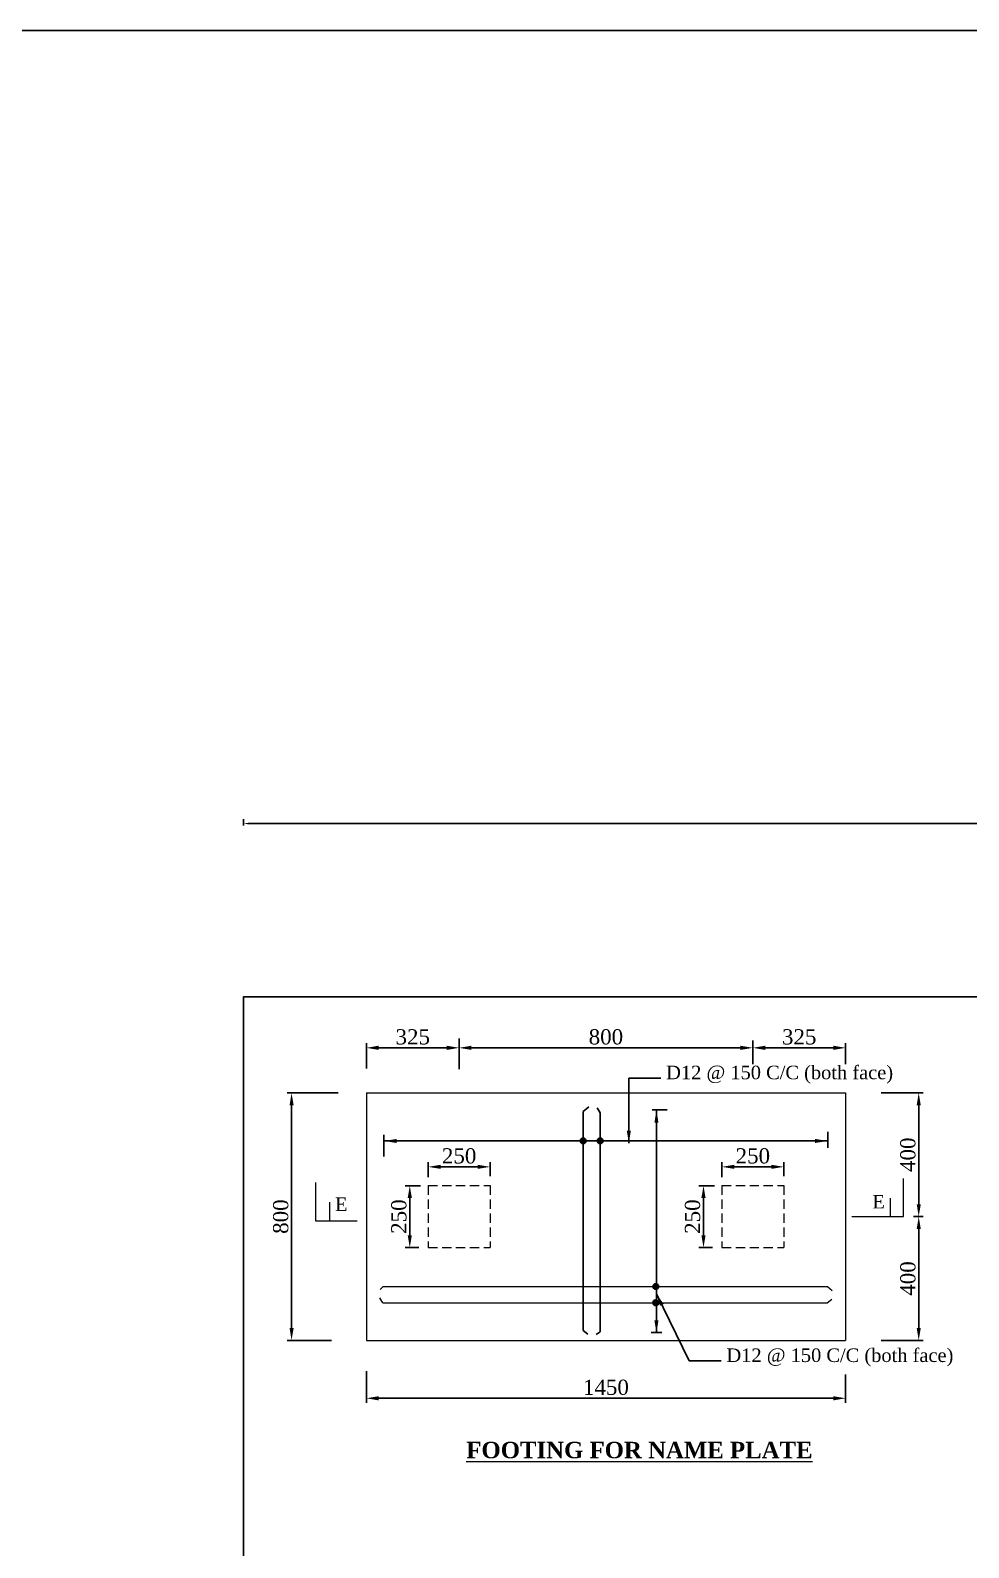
# Model space of a CAD drawing. Header units: metres. Extents: x -2434 to 11656, y -15288 to 8109.
# Drawn here: x 3395.4 to 3471.2, y -14021.2 to -13898.6 of the extents above; entities that cross this region are included whole.
import ezdxf

# ---------------------------------------------------------------- set-up
doc = ezdxf.new("R2010")
doc.units = ezdxf.units.M
doc.linetypes.add('DASHED', pattern=[0.75, 0.5, -0.25])
doc.layers.add('Blocks', color=11, linetype='Continuous', lineweight=9)
doc.layers.add('LINE', color=7, linetype='Continuous')
doc.styles.get("Standard").update_dxf_attribs({"font": 'times.ttf'})
doc.styles.add('TIMES', font='ARIALN.TTF')
doc.dimstyles.get("Standard").update_dxf_attribs({"dimtxt": 0.5, "dimasz": 0.4075, "dimexe": 0.364, "dimexo": 0.219, "dimgap": 0.09, "dimtad": 0, "dimdec": 0, "dimlfac": 1000, "dimzin": 0, "dimdsep": 46, "dimtxsty": 'Standard', "dimcen": 0.09, "dimadec": 0, "dimazin": 0, "dimtfac": 1, "dimtdec": 0, "dimtofl": 0, "dimtmove": 0, "dimatfit": 3, "dimfxl": 1, "dimtolj": 1, "dimtzin": 0, "dimarcsym": 0})

# ---------------------------------------------------------------- blocks, each defined once
blk = doc.blocks.new('*D1476')
at = {"color": 0, "lineweight": -2, "ltscale": 0.5}
for p, q in [((3412.6, -13962.84), (3412.6, -13962.32)), ((3413, -13962.69), (3494.83, -13962.69)), ((3578.94, -13962.69), (3497.11, -13962.69)), ((3579.34, -13962.84), (3579.34, -13962.32))]:
    blk.add_line(p, q, dxfattribs=at)
at = {"color": 0, "linetype": 'Continuous', "lineweight": -3, "ltscale": 0.5}
for points in [[(3413, -13962.62), (3413, -13962.75), (3412.6, -13962.69)], [(3578.94, -13962.62), (3578.94, -13962.75), (3579.34, -13962.69)]]:
    blk.add_solid(points, dxfattribs=at)
at = {"layer": 'Defpoints', "color": 0, "linetype": 'Continuous', "lineweight": -3, "ltscale": 0.5}
for p in [(3579.34, -13962.69), (3412.6, -13976.69), (3579.34, -13976.69)]:
    blk.add_point(p, dxfattribs=at)
at = {"color": 0, "linetype": 'Continuous', "lineweight": -3, "ltscale": 0.5, "insert": (3495.97, -13962.69), "char_height": 0.5, "attachment_point": 5}
blk.add_mtext('\\A1;166746', dxfattribs=at)
blk = doc.blocks.new('*D1477')
at = {"layer": 'Blocks', "color": 0, "linetype": 'ByBlock', "lineweight": -2, "ltscale": 0.5}
for p, q in [((3422.53, -14006.95), (3422.53, -14009.49)), ((3461.28, -14007.21), (3461.28, -14009.49)), ((3460.28, -14009.13), (3423.53, -14009.13))]:
    blk.add_line(p, q, dxfattribs=at)
at = {"layer": 'Blocks', "color": 0, "linetype": 'ByBlock', "lineweight": -3, "ltscale": 0.5}
for points in [[(3423.53, -14008.96), (3423.53, -14009.3), (3422.53, -14009.13)], [(3460.28, -14008.96), (3460.28, -14009.3), (3461.28, -14009.13)]]:
    blk.add_solid(points, dxfattribs=at)
at = {"layer": 'Defpoints', "color": 0, "linetype": 'ByBlock', "lineweight": -3, "ltscale": 0.5}
for p in [(3422.53, -14006.73), (3461.28, -14006.99), (3422.53, -14009.13)]:
    blk.add_point(p, dxfattribs=at)
at = {"layer": 'Blocks', "color": 0, "linetype": 'ByBlock', "lineweight": 13, "ltscale": 0.5, "insert": (3441.9, -14008.25), "char_height": 1.23, "attachment_point": 5}
blk.add_mtext('\\A1;1450', dxfattribs=at)
blk = doc.blocks.new('*D1478')
at = {"layer": 'Blocks', "color": 0, "linetype": 'ByBlock', "lineweight": -2, "ltscale": 0.5}
for p, q in [((3420.25, -13984.45), (3416.12, -13984.45)), ((3416.48, -13985.45), (3416.48, -14003.45)), ((3419.72, -14004.45), (3416.12, -14004.45))]:
    blk.add_line(p, q, dxfattribs=at)
at = {"layer": 'Blocks', "color": 0, "linetype": 'ByBlock', "lineweight": -3, "ltscale": 0.5}
for points in [[(3416.32, -13985.45), (3416.65, -13985.45), (3416.48, -13984.45)], [(3416.32, -14003.45), (3416.65, -14003.45), (3416.48, -14004.45)]]:
    blk.add_solid(points, dxfattribs=at)
at = {"layer": 'Defpoints', "color": 0, "linetype": 'ByBlock', "lineweight": -3, "ltscale": 0.5}
for p in [(3420.47, -13984.45), (3416.48, -14004.45), (3419.94, -14004.45)]:
    blk.add_point(p, dxfattribs=at)
at = {"layer": 'Blocks', "color": 0, "linetype": 'ByBlock', "lineweight": 13, "ltscale": 0.5, "insert": (3415.61, -13994.45), "char_height": 1.23, "attachment_point": 5, "rotation": 90}
blk.add_mtext('\\A1;{\\fTimes New Roman|b0|i0|c0|p18;800}', dxfattribs=at)
blk = doc.blocks.new('*D1479')
at = {"layer": 'Blocks', "color": 0, "linetype": 'ByBlock', "lineweight": -2, "ltscale": 0.5}
for p, q in [((3422.53, -13982.49), (3422.53, -13980.44)), ((3429.03, -13980.81), (3423.53, -13980.81)), ((3430.03, -13982.54), (3430.03, -13980.44))]:
    blk.add_line(p, q, dxfattribs=at)
at = {"layer": 'Blocks', "color": 0, "linetype": 'ByBlock', "lineweight": -3, "ltscale": 0.5}
for points in [[(3423.53, -13980.64), (3423.53, -13980.98), (3422.53, -13980.81)], [(3429.03, -13980.64), (3429.03, -13980.98), (3430.03, -13980.81)]]:
    blk.add_solid(points, dxfattribs=at)
at = {"layer": 'Defpoints', "color": 0, "linetype": 'ByBlock', "lineweight": -3, "ltscale": 0.5}
for p in [(3422.53, -13980.81), (3422.53, -13982.71), (3430.03, -13982.76)]:
    blk.add_point(p, dxfattribs=at)
at = {"layer": 'Blocks', "color": 0, "linetype": 'ByBlock', "lineweight": 13, "ltscale": 0.5, "insert": (3426.28, -13979.93), "char_height": 1.23, "attachment_point": 5}
blk.add_mtext('\\A1;{\\fTimes New Roman|b0|i0|c0|p18;325}', dxfattribs=at)
blk = doc.blocks.new('*D1480')
at = {"layer": 'Blocks', "color": 0, "linetype": 'ByBlock', "lineweight": -2, "ltscale": 0.5}
for p, q in [((3453.78, -13980.23), (3453.78, -13981.17)), ((3460.28, -13980.81), (3454.78, -13980.81)), ((3461.28, -13982.12), (3461.28, -13980.44))]:
    blk.add_line(p, q, dxfattribs=at)
at = {"layer": 'Blocks', "color": 0, "linetype": 'ByBlock', "lineweight": -3, "ltscale": 0.5}
for points in [[(3454.78, -13980.64), (3454.78, -13980.98), (3453.78, -13980.81)], [(3460.28, -13980.64), (3460.28, -13980.98), (3461.28, -13980.81)]]:
    blk.add_solid(points, dxfattribs=at)
at = {"layer": 'Defpoints', "color": 0, "linetype": 'ByBlock', "lineweight": -3, "ltscale": 0.5}
for p in [(3453.78, -13980.01), (3453.78, -13980.81), (3461.28, -13982.34)]:
    blk.add_point(p, dxfattribs=at)
at = {"layer": 'Blocks', "color": 0, "linetype": 'ByBlock', "lineweight": 13, "ltscale": 0.5, "insert": (3457.53, -13979.93), "char_height": 1.23, "attachment_point": 5}
blk.add_mtext('\\A1;{\\fTimes New Roman|b0|i0|c0|p18;325}', dxfattribs=at)
blk = doc.blocks.new('*D1481')
at = {"layer": 'Blocks', "color": 0, "linetype": 'ByBlock', "lineweight": -2, "ltscale": 0.5}
for p, q in [((3430.03, -13980.07), (3430.03, -13981.17)), ((3452.78, -13980.81), (3431.03, -13980.81)), ((3453.78, -13982.12), (3453.78, -13980.44))]:
    blk.add_line(p, q, dxfattribs=at)
at = {"layer": 'Blocks', "color": 0, "linetype": 'ByBlock', "lineweight": -3, "ltscale": 0.5}
for points in [[(3431.03, -13980.64), (3431.03, -13980.98), (3430.03, -13980.81)], [(3452.78, -13980.64), (3452.78, -13980.98), (3453.78, -13980.81)]]:
    blk.add_solid(points, dxfattribs=at)
at = {"layer": 'Defpoints', "color": 0, "linetype": 'ByBlock', "lineweight": -3, "ltscale": 0.5}
for p in [(3430.03, -13979.85), (3430.03, -13980.81), (3453.78, -13982.34)]:
    blk.add_point(p, dxfattribs=at)
at = {"layer": 'Blocks', "color": 0, "linetype": 'ByBlock', "lineweight": 13, "ltscale": 0.5, "insert": (3441.9, -13979.93), "char_height": 1.23, "attachment_point": 5}
blk.add_mtext('\\A1;800', dxfattribs=at)
blk = doc.blocks.new('*D1482')
at = {"layer": 'Blocks', "color": 0, "linetype": 'ByBlock', "lineweight": -2, "ltscale": 0.5}
for p, q in [((3427.53, -13991.25), (3427.53, -13990.06)), ((3431.53, -13990.43), (3428.53, -13990.43)), ((3432.53, -13991.17), (3432.53, -13990.06))]:
    blk.add_line(p, q, dxfattribs=at)
at = {"layer": 'Blocks', "color": 0, "linetype": 'ByBlock', "lineweight": -3, "ltscale": 0.5}
for points in [[(3428.53, -13990.26), (3428.53, -13990.59), (3427.53, -13990.43)], [(3431.53, -13990.26), (3431.53, -13990.59), (3432.53, -13990.43)]]:
    blk.add_solid(points, dxfattribs=at)
at = {"layer": 'Defpoints', "color": 0, "linetype": 'ByBlock', "lineweight": -3, "ltscale": 0.5}
for p in [(3427.53, -13990.43), (3427.53, -13991.47), (3432.53, -13991.39)]:
    blk.add_point(p, dxfattribs=at)
at = {"layer": 'Blocks', "color": 0, "linetype": 'ByBlock', "lineweight": 13, "ltscale": 0.5, "insert": (3430.03, -13989.55), "char_height": 1.23, "attachment_point": 5}
blk.add_mtext('\\A1;{\\fTimes New Roman|b0|i0|c0|p18;250}', dxfattribs=at)
blk = doc.blocks.new('*D1483')
at = {"layer": 'Blocks', "color": 0, "linetype": 'ByBlock', "lineweight": -2, "ltscale": 0.5}
for p, q in [((3426.92, -13991.95), (3425.67, -13991.95)), ((3426.04, -13992.95), (3426.04, -13995.95)), ((3426.78, -13996.95), (3425.67, -13996.95))]:
    blk.add_line(p, q, dxfattribs=at)
at = {"layer": 'Blocks', "color": 0, "linetype": 'ByBlock', "lineweight": -3, "ltscale": 0.5}
for points in [[(3425.87, -13992.95), (3426.21, -13992.95), (3426.04, -13991.95)], [(3425.87, -13995.95), (3426.21, -13995.95), (3426.04, -13996.95)]]:
    blk.add_solid(points, dxfattribs=at)
at = {"layer": 'Defpoints', "color": 0, "linetype": 'ByBlock', "lineweight": -3, "ltscale": 0.5}
for p in [(3427.14, -13991.95), (3426.04, -13996.95), (3427, -13996.95)]:
    blk.add_point(p, dxfattribs=at)
at = {"layer": 'Blocks', "color": 0, "linetype": 'ByBlock', "lineweight": 13, "ltscale": 0.5, "insert": (3425.16, -13994.45), "char_height": 1.23, "attachment_point": 5, "rotation": 90}
blk.add_mtext('\\A1;{\\fTimes New Roman|b0|i0|c0|p18;250}', dxfattribs=at)
blk = doc.blocks.new('*D1484')
at = {"layer": 'Blocks', "color": 0, "linetype": 'ByBlock', "lineweight": -2, "ltscale": 0.5}
for p, q in [((3464.15, -13984.45), (3467.56, -13984.45)), ((3467.19, -13985.45), (3467.19, -13993.45)), ((3466.78, -13994.45), (3467.56, -13994.45))]:
    blk.add_line(p, q, dxfattribs=at)
at = {"layer": 'Blocks', "color": 0, "linetype": 'ByBlock', "lineweight": -3, "ltscale": 0.5}
for points in [[(3467.03, -13985.45), (3467.36, -13985.45), (3467.19, -13984.45)], [(3467.03, -13993.45), (3467.36, -13993.45), (3467.19, -13994.45)]]:
    blk.add_solid(points, dxfattribs=at)
at = {"layer": 'Defpoints', "color": 0, "linetype": 'ByBlock', "lineweight": -3, "ltscale": 0.5}
for p in [(3463.93, -13984.45), (3466.56, -13994.45), (3467.19, -13994.45)]:
    blk.add_point(p, dxfattribs=at)
at = {"layer": 'Blocks', "color": 0, "linetype": 'ByBlock', "lineweight": 13, "ltscale": 0.5, "insert": (3466.32, -13989.45), "char_height": 1.23, "attachment_point": 5, "rotation": 90}
blk.add_mtext('\\A1;{\\fTimes New Roman|b0|i0|c0|p18;400}', dxfattribs=at)
blk = doc.blocks.new('*D1485')
at = {"layer": 'Blocks', "color": 0, "linetype": 'ByBlock', "lineweight": -2, "ltscale": 0.5}
for p, q in [((3466.78, -13994.45), (3467.56, -13994.45)), ((3467.19, -13995.45), (3467.19, -14003.45)), ((3464.15, -14004.45), (3467.56, -14004.45))]:
    blk.add_line(p, q, dxfattribs=at)
at = {"layer": 'Blocks', "color": 0, "linetype": 'ByBlock', "lineweight": -3, "ltscale": 0.5}
for points in [[(3467.03, -13995.45), (3467.36, -13995.45), (3467.19, -13994.45)], [(3467.03, -14003.45), (3467.36, -14003.45), (3467.19, -14004.45)]]:
    blk.add_solid(points, dxfattribs=at)
at = {"layer": 'Defpoints', "color": 0, "linetype": 'ByBlock', "lineweight": -3, "ltscale": 0.5}
for p in [(3466.56, -13994.45), (3463.93, -14004.45), (3467.19, -14004.45)]:
    blk.add_point(p, dxfattribs=at)
at = {"layer": 'Blocks', "color": 0, "linetype": 'ByBlock', "lineweight": 13, "ltscale": 0.5, "insert": (3466.32, -13999.45), "char_height": 1.23, "attachment_point": 5, "rotation": 90}
blk.add_mtext('\\A1;{\\fTimes New Roman|b0|i0|c0|p18;400}', dxfattribs=at)
blk = doc.blocks.new('*D1486')
at = {"layer": 'Blocks', "color": 0, "linetype": 'ByBlock', "lineweight": -2, "ltscale": 0.5}
for p, q in [((3451.28, -13991.25), (3451.28, -13990.06)), ((3455.28, -13990.43), (3452.28, -13990.43)), ((3456.28, -13991.17), (3456.28, -13990.06))]:
    blk.add_line(p, q, dxfattribs=at)
at = {"layer": 'Blocks', "color": 0, "linetype": 'ByBlock', "lineweight": -3, "ltscale": 0.5}
for points in [[(3452.28, -13990.26), (3452.28, -13990.59), (3451.28, -13990.43)], [(3455.28, -13990.26), (3455.28, -13990.59), (3456.28, -13990.43)]]:
    blk.add_solid(points, dxfattribs=at)
at = {"layer": 'Defpoints', "color": 0, "linetype": 'ByBlock', "lineweight": -3, "ltscale": 0.5}
for p in [(3451.28, -13990.43), (3451.28, -13991.47), (3456.28, -13991.39)]:
    blk.add_point(p, dxfattribs=at)
at = {"layer": 'Blocks', "color": 0, "linetype": 'ByBlock', "lineweight": 13, "ltscale": 0.5, "insert": (3453.78, -13989.55), "char_height": 1.23, "attachment_point": 5}
blk.add_mtext('\\A1;{\\fTimes New Roman|b0|i0|c0|p18;250}', dxfattribs=at)
blk = doc.blocks.new('*D1487')
at = {"layer": 'Blocks', "color": 0, "linetype": 'ByBlock', "lineweight": -2, "ltscale": 0.5}
for p, q in [((3450.67, -13991.95), (3449.42, -13991.95)), ((3449.79, -13992.95), (3449.79, -13995.95)), ((3450.53, -13996.95), (3449.42, -13996.95))]:
    blk.add_line(p, q, dxfattribs=at)
at = {"layer": 'Blocks', "color": 0, "linetype": 'ByBlock', "lineweight": -3, "ltscale": 0.5}
for points in [[(3449.62, -13992.95), (3449.96, -13992.95), (3449.79, -13991.95)], [(3449.62, -13995.95), (3449.96, -13995.95), (3449.79, -13996.95)]]:
    blk.add_solid(points, dxfattribs=at)
at = {"layer": 'Defpoints', "color": 0, "linetype": 'ByBlock', "lineweight": -3, "ltscale": 0.5}
for p in [(3450.89, -13991.95), (3449.79, -13996.95), (3450.75, -13996.95)]:
    blk.add_point(p, dxfattribs=at)
at = {"layer": 'Blocks', "color": 0, "linetype": 'ByBlock', "lineweight": 13, "ltscale": 0.5, "insert": (3448.91, -13994.45), "char_height": 1.23, "attachment_point": 5, "rotation": 90}
blk.add_mtext('\\A1;{\\fTimes New Roman|b0|i0|c0|p18;250}', dxfattribs=at)
blk = doc.blocks.new('*D1515')
at = {"color": 0, "lineweight": -2, "ltscale": 0.5}
for p, q in [((3412.6, -13962.84), (3412.6, -13962.32)), ((3413, -13962.69), (3494.83, -13962.69)), ((3578.94, -13962.69), (3497.11, -13962.69)), ((3579.34, -13962.84), (3579.34, -13962.32))]:
    blk.add_line(p, q, dxfattribs=at)
at = {"color": 0, "linetype": 'Continuous', "lineweight": -3, "ltscale": 0.5}
for points in [[(3413, -13962.62), (3413, -13962.75), (3412.6, -13962.69)], [(3578.94, -13962.62), (3578.94, -13962.75), (3579.34, -13962.69)]]:
    blk.add_solid(points, dxfattribs=at)
at = {"layer": 'Defpoints', "color": 0, "linetype": 'Continuous', "lineweight": -3, "ltscale": 0.5}
for p in [(3579.34, -13962.69), (3412.6, -13976.69), (3579.34, -13976.69)]:
    blk.add_point(p, dxfattribs=at)
at = {"color": 0, "linetype": 'Continuous', "lineweight": -3, "ltscale": 0.5, "insert": (3495.97, -13962.69), "char_height": 0.5, "attachment_point": 5}
blk.add_mtext('\\A1;166746', dxfattribs=at)
blk = doc.blocks.new('*D1516')
at = {"layer": 'Blocks', "color": 0, "linetype": 'ByBlock', "lineweight": -2, "ltscale": 0.5}
for p, q in [((3422.53, -14006.95), (3422.53, -14009.49)), ((3461.28, -14007.21), (3461.28, -14009.49)), ((3460.28, -14009.13), (3423.53, -14009.13))]:
    blk.add_line(p, q, dxfattribs=at)
at = {"layer": 'Blocks', "color": 0, "linetype": 'ByBlock', "lineweight": -3, "ltscale": 0.5}
for points in [[(3423.53, -14008.96), (3423.53, -14009.3), (3422.53, -14009.13)], [(3460.28, -14008.96), (3460.28, -14009.3), (3461.28, -14009.13)]]:
    blk.add_solid(points, dxfattribs=at)
at = {"layer": 'Defpoints', "color": 0, "linetype": 'ByBlock', "lineweight": -3, "ltscale": 0.5}
for p in [(3422.53, -14006.73), (3461.28, -14006.99), (3422.53, -14009.13)]:
    blk.add_point(p, dxfattribs=at)
at = {"layer": 'Blocks', "color": 0, "linetype": 'ByBlock', "lineweight": 13, "ltscale": 0.5, "insert": (3441.9, -14008.25), "char_height": 1.23, "attachment_point": 5}
blk.add_mtext('\\A1;1450', dxfattribs=at)
blk = doc.blocks.new('*D1517')
at = {"layer": 'Blocks', "color": 0, "linetype": 'ByBlock', "lineweight": -2, "ltscale": 0.5}
for p, q in [((3420.25, -13984.45), (3416.12, -13984.45)), ((3416.48, -13985.45), (3416.48, -14003.45)), ((3419.72, -14004.45), (3416.12, -14004.45))]:
    blk.add_line(p, q, dxfattribs=at)
at = {"layer": 'Blocks', "color": 0, "linetype": 'ByBlock', "lineweight": -3, "ltscale": 0.5}
for points in [[(3416.32, -13985.45), (3416.65, -13985.45), (3416.48, -13984.45)], [(3416.32, -14003.45), (3416.65, -14003.45), (3416.48, -14004.45)]]:
    blk.add_solid(points, dxfattribs=at)
at = {"layer": 'Defpoints', "color": 0, "linetype": 'ByBlock', "lineweight": -3, "ltscale": 0.5}
for p in [(3420.47, -13984.45), (3416.48, -14004.45), (3419.94, -14004.45)]:
    blk.add_point(p, dxfattribs=at)
at = {"layer": 'Blocks', "color": 0, "linetype": 'ByBlock', "lineweight": 13, "ltscale": 0.5, "insert": (3415.61, -13994.45), "char_height": 1.23, "attachment_point": 5, "rotation": 90}
blk.add_mtext('\\A1;{\\fTimes New Roman|b0|i0|c0|p18;800}', dxfattribs=at)
blk = doc.blocks.new('*D1518')
at = {"layer": 'Blocks', "color": 0, "linetype": 'ByBlock', "lineweight": -2, "ltscale": 0.5}
for p, q in [((3422.53, -13982.49), (3422.53, -13980.44)), ((3429.03, -13980.81), (3423.53, -13980.81)), ((3430.03, -13982.54), (3430.03, -13980.44))]:
    blk.add_line(p, q, dxfattribs=at)
at = {"layer": 'Blocks', "color": 0, "linetype": 'ByBlock', "lineweight": -3, "ltscale": 0.5}
for points in [[(3423.53, -13980.64), (3423.53, -13980.98), (3422.53, -13980.81)], [(3429.03, -13980.64), (3429.03, -13980.98), (3430.03, -13980.81)]]:
    blk.add_solid(points, dxfattribs=at)
at = {"layer": 'Defpoints', "color": 0, "linetype": 'ByBlock', "lineweight": -3, "ltscale": 0.5}
for p in [(3422.53, -13980.81), (3422.53, -13982.71), (3430.03, -13982.76)]:
    blk.add_point(p, dxfattribs=at)
at = {"layer": 'Blocks', "color": 0, "linetype": 'ByBlock', "lineweight": 13, "ltscale": 0.5, "insert": (3426.28, -13979.93), "char_height": 1.23, "attachment_point": 5}
blk.add_mtext('\\A1;{\\fTimes New Roman|b0|i0|c0|p18;325}', dxfattribs=at)
blk = doc.blocks.new('*D1519')
at = {"layer": 'Blocks', "color": 0, "linetype": 'ByBlock', "lineweight": -2, "ltscale": 0.5}
for p, q in [((3453.78, -13980.23), (3453.78, -13981.17)), ((3460.28, -13980.81), (3454.78, -13980.81)), ((3461.28, -13982.12), (3461.28, -13980.44))]:
    blk.add_line(p, q, dxfattribs=at)
at = {"layer": 'Blocks', "color": 0, "linetype": 'ByBlock', "lineweight": -3, "ltscale": 0.5}
for points in [[(3454.78, -13980.64), (3454.78, -13980.98), (3453.78, -13980.81)], [(3460.28, -13980.64), (3460.28, -13980.98), (3461.28, -13980.81)]]:
    blk.add_solid(points, dxfattribs=at)
at = {"layer": 'Defpoints', "color": 0, "linetype": 'ByBlock', "lineweight": -3, "ltscale": 0.5}
for p in [(3453.78, -13980.01), (3453.78, -13980.81), (3461.28, -13982.34)]:
    blk.add_point(p, dxfattribs=at)
at = {"layer": 'Blocks', "color": 0, "linetype": 'ByBlock', "lineweight": 13, "ltscale": 0.5, "insert": (3457.53, -13979.93), "char_height": 1.23, "attachment_point": 5}
blk.add_mtext('\\A1;{\\fTimes New Roman|b0|i0|c0|p18;325}', dxfattribs=at)
blk = doc.blocks.new('*D1520')
at = {"layer": 'Blocks', "color": 0, "linetype": 'ByBlock', "lineweight": -2, "ltscale": 0.5}
for p, q in [((3430.03, -13980.07), (3430.03, -13981.17)), ((3452.78, -13980.81), (3431.03, -13980.81)), ((3453.78, -13982.12), (3453.78, -13980.44))]:
    blk.add_line(p, q, dxfattribs=at)
at = {"layer": 'Blocks', "color": 0, "linetype": 'ByBlock', "lineweight": -3, "ltscale": 0.5}
for points in [[(3431.03, -13980.64), (3431.03, -13980.98), (3430.03, -13980.81)], [(3452.78, -13980.64), (3452.78, -13980.98), (3453.78, -13980.81)]]:
    blk.add_solid(points, dxfattribs=at)
at = {"layer": 'Defpoints', "color": 0, "linetype": 'ByBlock', "lineweight": -3, "ltscale": 0.5}
for p in [(3430.03, -13979.85), (3430.03, -13980.81), (3453.78, -13982.34)]:
    blk.add_point(p, dxfattribs=at)
at = {"layer": 'Blocks', "color": 0, "linetype": 'ByBlock', "lineweight": 13, "ltscale": 0.5, "insert": (3441.9, -13979.93), "char_height": 1.23, "attachment_point": 5}
blk.add_mtext('\\A1;800', dxfattribs=at)
blk = doc.blocks.new('*D1521')
at = {"layer": 'Blocks', "color": 0, "linetype": 'ByBlock', "lineweight": -2, "ltscale": 0.5}
for p, q in [((3427.53, -13991.25), (3427.53, -13990.06)), ((3431.53, -13990.43), (3428.53, -13990.43)), ((3432.53, -13991.17), (3432.53, -13990.06))]:
    blk.add_line(p, q, dxfattribs=at)
at = {"layer": 'Blocks', "color": 0, "linetype": 'ByBlock', "lineweight": -3, "ltscale": 0.5}
for points in [[(3428.53, -13990.26), (3428.53, -13990.59), (3427.53, -13990.43)], [(3431.53, -13990.26), (3431.53, -13990.59), (3432.53, -13990.43)]]:
    blk.add_solid(points, dxfattribs=at)
at = {"layer": 'Defpoints', "color": 0, "linetype": 'ByBlock', "lineweight": -3, "ltscale": 0.5}
for p in [(3427.53, -13990.43), (3427.53, -13991.47), (3432.53, -13991.39)]:
    blk.add_point(p, dxfattribs=at)
at = {"layer": 'Blocks', "color": 0, "linetype": 'ByBlock', "lineweight": 13, "ltscale": 0.5, "insert": (3430.03, -13989.55), "char_height": 1.23, "attachment_point": 5}
blk.add_mtext('\\A1;{\\fTimes New Roman|b0|i0|c0|p18;250}', dxfattribs=at)
blk = doc.blocks.new('*D1522')
at = {"layer": 'Blocks', "color": 0, "linetype": 'ByBlock', "lineweight": -2, "ltscale": 0.5}
for p, q in [((3426.92, -13991.95), (3425.67, -13991.95)), ((3426.04, -13992.95), (3426.04, -13995.95)), ((3426.78, -13996.95), (3425.67, -13996.95))]:
    blk.add_line(p, q, dxfattribs=at)
at = {"layer": 'Blocks', "color": 0, "linetype": 'ByBlock', "lineweight": -3, "ltscale": 0.5}
for points in [[(3425.87, -13992.95), (3426.21, -13992.95), (3426.04, -13991.95)], [(3425.87, -13995.95), (3426.21, -13995.95), (3426.04, -13996.95)]]:
    blk.add_solid(points, dxfattribs=at)
at = {"layer": 'Defpoints', "color": 0, "linetype": 'ByBlock', "lineweight": -3, "ltscale": 0.5}
for p in [(3427.14, -13991.95), (3426.04, -13996.95), (3427, -13996.95)]:
    blk.add_point(p, dxfattribs=at)
at = {"layer": 'Blocks', "color": 0, "linetype": 'ByBlock', "lineweight": 13, "ltscale": 0.5, "insert": (3425.16, -13994.45), "char_height": 1.23, "attachment_point": 5, "rotation": 90}
blk.add_mtext('\\A1;{\\fTimes New Roman|b0|i0|c0|p18;250}', dxfattribs=at)
blk = doc.blocks.new('*D1523')
at = {"layer": 'Blocks', "color": 0, "linetype": 'ByBlock', "lineweight": -2, "ltscale": 0.5}
for p, q in [((3464.15, -13984.45), (3467.56, -13984.45)), ((3467.19, -13985.45), (3467.19, -13993.45)), ((3466.78, -13994.45), (3467.56, -13994.45))]:
    blk.add_line(p, q, dxfattribs=at)
at = {"layer": 'Blocks', "color": 0, "linetype": 'ByBlock', "lineweight": -3, "ltscale": 0.5}
for points in [[(3467.03, -13985.45), (3467.36, -13985.45), (3467.19, -13984.45)], [(3467.03, -13993.45), (3467.36, -13993.45), (3467.19, -13994.45)]]:
    blk.add_solid(points, dxfattribs=at)
at = {"layer": 'Defpoints', "color": 0, "linetype": 'ByBlock', "lineweight": -3, "ltscale": 0.5}
for p in [(3463.93, -13984.45), (3466.56, -13994.45), (3467.19, -13994.45)]:
    blk.add_point(p, dxfattribs=at)
at = {"layer": 'Blocks', "color": 0, "linetype": 'ByBlock', "lineweight": 13, "ltscale": 0.5, "insert": (3466.32, -13989.45), "char_height": 1.23, "attachment_point": 5, "rotation": 90}
blk.add_mtext('\\A1;{\\fTimes New Roman|b0|i0|c0|p18;400}', dxfattribs=at)
blk = doc.blocks.new('*D1524')
at = {"layer": 'Blocks', "color": 0, "linetype": 'ByBlock', "lineweight": -2, "ltscale": 0.5}
for p, q in [((3466.78, -13994.45), (3467.56, -13994.45)), ((3467.19, -13995.45), (3467.19, -14003.45)), ((3464.15, -14004.45), (3467.56, -14004.45))]:
    blk.add_line(p, q, dxfattribs=at)
at = {"layer": 'Blocks', "color": 0, "linetype": 'ByBlock', "lineweight": -3, "ltscale": 0.5}
for points in [[(3467.03, -13995.45), (3467.36, -13995.45), (3467.19, -13994.45)], [(3467.03, -14003.45), (3467.36, -14003.45), (3467.19, -14004.45)]]:
    blk.add_solid(points, dxfattribs=at)
at = {"layer": 'Defpoints', "color": 0, "linetype": 'ByBlock', "lineweight": -3, "ltscale": 0.5}
for p in [(3466.56, -13994.45), (3463.93, -14004.45), (3467.19, -14004.45)]:
    blk.add_point(p, dxfattribs=at)
at = {"layer": 'Blocks', "color": 0, "linetype": 'ByBlock', "lineweight": 13, "ltscale": 0.5, "insert": (3466.32, -13999.45), "char_height": 1.23, "attachment_point": 5, "rotation": 90}
blk.add_mtext('\\A1;{\\fTimes New Roman|b0|i0|c0|p18;400}', dxfattribs=at)
blk = doc.blocks.new('*D1525')
at = {"layer": 'Blocks', "color": 0, "linetype": 'ByBlock', "lineweight": -2, "ltscale": 0.5}
for p, q in [((3451.28, -13991.25), (3451.28, -13990.06)), ((3455.28, -13990.43), (3452.28, -13990.43)), ((3456.28, -13991.17), (3456.28, -13990.06))]:
    blk.add_line(p, q, dxfattribs=at)
at = {"layer": 'Blocks', "color": 0, "linetype": 'ByBlock', "lineweight": -3, "ltscale": 0.5}
for points in [[(3452.28, -13990.26), (3452.28, -13990.59), (3451.28, -13990.43)], [(3455.28, -13990.26), (3455.28, -13990.59), (3456.28, -13990.43)]]:
    blk.add_solid(points, dxfattribs=at)
at = {"layer": 'Defpoints', "color": 0, "linetype": 'ByBlock', "lineweight": -3, "ltscale": 0.5}
for p in [(3451.28, -13990.43), (3451.28, -13991.47), (3456.28, -13991.39)]:
    blk.add_point(p, dxfattribs=at)
at = {"layer": 'Blocks', "color": 0, "linetype": 'ByBlock', "lineweight": 13, "ltscale": 0.5, "insert": (3453.78, -13989.55), "char_height": 1.23, "attachment_point": 5}
blk.add_mtext('\\A1;{\\fTimes New Roman|b0|i0|c0|p18;250}', dxfattribs=at)
blk = doc.blocks.new('*D1526')
at = {"layer": 'Blocks', "color": 0, "linetype": 'ByBlock', "lineweight": -2, "ltscale": 0.5}
for p, q in [((3450.67, -13991.95), (3449.42, -13991.95)), ((3449.79, -13992.95), (3449.79, -13995.95)), ((3450.53, -13996.95), (3449.42, -13996.95))]:
    blk.add_line(p, q, dxfattribs=at)
at = {"layer": 'Blocks', "color": 0, "linetype": 'ByBlock', "lineweight": -3, "ltscale": 0.5}
for points in [[(3449.62, -13992.95), (3449.96, -13992.95), (3449.79, -13991.95)], [(3449.62, -13995.95), (3449.96, -13995.95), (3449.79, -13996.95)]]:
    blk.add_solid(points, dxfattribs=at)
at = {"layer": 'Defpoints', "color": 0, "linetype": 'ByBlock', "lineweight": -3, "ltscale": 0.5}
for p in [(3450.89, -13991.95), (3449.79, -13996.95), (3450.75, -13996.95)]:
    blk.add_point(p, dxfattribs=at)
at = {"layer": 'Blocks', "color": 0, "linetype": 'ByBlock', "lineweight": 13, "ltscale": 0.5, "insert": (3448.91, -13994.45), "char_height": 1.23, "attachment_point": 5, "rotation": 90}
blk.add_mtext('\\A1;{\\fTimes New Roman|b0|i0|c0|p18;250}', dxfattribs=at)

msp = doc.modelspace()

# ---------------------------------------------------------------- hatches: boundary and pattern name
at = {"linetype": 'Continuous', "lineweight": -3, "ltscale": 0.5}
h = msp.add_hatch(color=0, dxfattribs=at)
h.paths.add_polyline_path([(3440.299937, -13988.319027), (3440.066077, -13988.319027), (3440.066077, -13988.552888, 0.4142135624)])
h.paths.add_polyline_path([(3440.066077, -13988.085167), (3440.066077, -13988.319027), (3440.299937, -13988.319027, 0.4142135624)])
h.paths.add_polyline_path([(3440.066077, -13988.085167, 0.4142135624), (3439.832217, -13988.319027), (3440.066077, -13988.319027)])
h.paths.add_polyline_path([(3440.066077, -13988.319027), (3439.832217, -13988.319027, 0.4142135624), (3440.066077, -13988.552888)])
h = msp.add_hatch(color=0, dxfattribs=at)
h.paths.add_polyline_path([(3440.299937, -13988.319027), (3440.066077, -13988.319027), (3440.066077, -13988.552888, 0.4142135624)])
h.paths.add_polyline_path([(3440.066077, -13988.085167), (3440.066077, -13988.319027), (3440.299937, -13988.319027, 0.4142135624)])
h.paths.add_polyline_path([(3440.066077, -13988.085167, 0.4142135624), (3439.832217, -13988.319027), (3440.066077, -13988.319027)])
h.paths.add_polyline_path([(3440.066077, -13988.319027), (3439.832217, -13988.319027, 0.4142135624), (3440.066077, -13988.552888)])
h = msp.add_hatch(color=0, dxfattribs=at)
h.paths.add_polyline_path([(3441.676003, -13988.319027), (3441.442143, -13988.319027), (3441.442143, -13988.552888, 0.4142135624)])
h.paths.add_polyline_path([(3441.442143, -13988.085167), (3441.442143, -13988.319027), (3441.676003, -13988.319027, 0.4142135624)])
h.paths.add_polyline_path([(3441.442143, -13988.085167, 0.4142135624), (3441.208283, -13988.319027), (3441.442143, -13988.319027)])
h.paths.add_polyline_path([(3441.442143, -13988.319027), (3441.208283, -13988.319027, 0.4142135624), (3441.442143, -13988.552888)])
h = msp.add_hatch(color=0, dxfattribs=at)
h.paths.add_polyline_path([(3441.676003, -13988.319027), (3441.442143, -13988.319027), (3441.442143, -13988.552888, 0.4142135624)])
h.paths.add_polyline_path([(3441.442143, -13988.085167), (3441.442143, -13988.319027), (3441.676003, -13988.319027, 0.4142135624)])
h.paths.add_polyline_path([(3441.442143, -13988.085167, 0.4142135624), (3441.208283, -13988.319027), (3441.442143, -13988.319027)])
h.paths.add_polyline_path([(3441.442143, -13988.319027), (3441.208283, -13988.319027, 0.4142135624), (3441.442143, -13988.552888)])
h = msp.add_hatch(color=0, dxfattribs=at)
h.paths.add_polyline_path([(3446.165954, -14000.092126), (3445.932094, -14000.092126), (3445.932094, -14000.325986, 0.4142135624)])
h.paths.add_polyline_path([(3445.932094, -13999.858265), (3445.932094, -14000.092126), (3446.165954, -14000.092126, 0.4142135624)])
h.paths.add_polyline_path([(3445.932094, -13999.858265, 0.4142135624), (3445.698234, -14000.092126), (3445.932094, -14000.092126)])
h.paths.add_polyline_path([(3445.932094, -14000.092126), (3445.698234, -14000.092126, 0.4142135624), (3445.932094, -14000.325986)])
h = msp.add_hatch(color=0, dxfattribs=at)
h.paths.add_polyline_path([(3446.165954, -14000.092126), (3445.932094, -14000.092126), (3445.932094, -14000.325986, 0.4142135624)])
h.paths.add_polyline_path([(3445.932094, -13999.858265), (3445.932094, -14000.092126), (3446.165954, -14000.092126, 0.4142135624)])
h.paths.add_polyline_path([(3445.932094, -13999.858265, 0.4142135624), (3445.698234, -14000.092126), (3445.932094, -14000.092126)])
h.paths.add_polyline_path([(3445.932094, -14000.092126), (3445.698234, -14000.092126, 0.4142135624), (3445.932094, -14000.325986)])
h = msp.add_hatch(color=0, dxfattribs=at)
h.paths.add_polyline_path([(3446.165954, -14001.404298), (3445.932094, -14001.404298), (3445.932094, -14001.638159, 0.4142135624)])
h.paths.add_polyline_path([(3445.932094, -14001.170438), (3445.932094, -14001.404298), (3446.165954, -14001.404298, 0.4142135624)])
h.paths.add_polyline_path([(3445.932094, -14001.170438, 0.4142135624), (3445.698234, -14001.404298), (3445.932094, -14001.404298)])
h.paths.add_polyline_path([(3445.932094, -14001.404298), (3445.698234, -14001.404298, 0.4142135624), (3445.932094, -14001.638159)])
h = msp.add_hatch(color=0, dxfattribs=at)
h.paths.add_polyline_path([(3446.165954, -14001.404298), (3445.932094, -14001.404298), (3445.932094, -14001.638159, 0.4142135624)])
h.paths.add_polyline_path([(3445.932094, -14001.170438), (3445.932094, -14001.404298), (3446.165954, -14001.404298, 0.4142135624)])
h.paths.add_polyline_path([(3445.932094, -14001.170438, 0.4142135624), (3445.698234, -14001.404298), (3445.932094, -14001.404298)])
h.paths.add_polyline_path([(3445.932094, -14001.404298), (3445.698234, -14001.404298, 0.4142135624), (3445.932094, -14001.638159)])

# ---------------------------------------------------------------- linework, layer by layer
at = {"color": 0, "linetype": 'Continuous', "lineweight": -3, "ltscale": 0.5}
for p, q in [((3440.066077, -13985.961789), (3440.505541, -13985.590435)), ((3440.066077, -13985.961789), (3440.505541, -13985.590435)), ((3440.066077, -13985.961789), (3440.066077, -14003.663215)), ((3440.066077, -13985.961789), (3440.066077, -14003.663215)), ((3441.442143, -13986.056555), (3441.193915, -13985.657302)), ((3441.442143, -13986.056555), (3441.193915, -13985.657302)), ((3441.442143, -13986.056555), (3441.442143, -14003.757982)), ((3441.442143, -13986.056555), (3441.442143, -14003.757982)), ((3445.632785, -13985.818032), (3446.842179, -13985.818032)), ((3445.632785, -13985.818032), (3446.842179, -13985.818032)), ((3423.929595, -13987.853557), (3423.929595, -13989.589089)), ((3423.929595, -13987.853557), (3423.929595, -13989.589089)), ((3459.834145, -13987.611166), (3459.834145, -13988.88157)), ((3459.834145, -13987.611166), (3459.834145, -13988.88157)), ((3440.066077, -14003.663215), (3440.439741, -14003.943527)), ((3440.066077, -14003.663215), (3440.439741, -14003.943527)), ((3441.442143, -14003.757982), (3441.121505, -14003.987471)), ((3441.442143, -14003.757982), (3441.121505, -14003.987471)), ((3445.546508, -14003.82163), (3446.412218, -14003.82163)), ((3445.546508, -14003.82163), (3446.412218, -14003.82163))]:
    msp.add_line(p, q, dxfattribs=at)
at = {"color": 0, "lineweight": -3, "ltscale": 0.5}
msp.add_lwpolyline([(-254.448511, -13898.58967), (3621.057254, -13898.58967), (3621.057254, -14191.821671), (-254.448511, -14191.821671)], close=True, dxfattribs=at)
at = {"color": 0, "linetype": 'Continuous', "lineweight": -3, "ltscale": 0.5}
for centre in [(3440.066077, -13988.319027), (3440.066077, -13988.319027), (3441.442143, -13988.319027), (3441.442143, -13988.319027), (3445.932094, -14000.092126), (3445.932094, -14000.092126), (3445.932094, -14001.404298), (3445.932094, -14001.404298)]:
    msp.add_circle(centre, 0.23386, dxfattribs=at)
at = {"layer": 'Blocks', "color": 0, "linetype": 'ByBlock', "lineweight": 13, "ltscale": 0.5}
for p, q in [((3422.527365, -13984.447272), (3461.277365, -13984.447272)), ((3422.527365, -13984.447272), (3422.527365, -14004.447272)), ((3422.527365, -13984.447272), (3461.277365, -13984.447272)), ((3422.527365, -13984.447272), (3422.527365, -14004.447272)), ((3461.277365, -13984.447272), (3461.277365, -14004.447272)), ((3461.277365, -13984.447272), (3461.277365, -14004.447272)), ((3418.426791, -13991.705289), (3418.426791, -13994.783169)), ((3418.426791, -13991.705289), (3418.426791, -13994.783169)), ((3465.955377, -13994.447272), (3465.955377, -13991.369391)), ((3465.955377, -13994.447272), (3465.955377, -13991.369391)), ((3419.572261, -13994.783169), (3419.572261, -13993.29116)), ((3419.572261, -13994.783169), (3419.572261, -13993.29116)), ((3464.871367, -13992.955262), (3464.871367, -13994.447272)), ((3464.871367, -13992.955262), (3464.871367, -13994.447272)), ((3418.426791, -13994.783169), (3421.77469, -13994.783169)), ((3418.426791, -13994.783169), (3421.77469, -13994.783169)), ((3461.784577, -13994.447272), (3465.955377, -13994.447272)), ((3461.784577, -13994.447272), (3465.955377, -13994.447272)), ((3423.898278, -14000.092126), (3423.642207, -14000.341394)), ((3423.898278, -14000.092126), (3423.642207, -14000.341394)), ((3423.898278, -14000.092126), (3459.819044, -14000.092126)), ((3423.898278, -14000.092126), (3459.819044, -14000.092126)), ((3459.819044, -14000.092126), (3460.196029, -14000.415246)), ((3459.819044, -14000.092126), (3460.196029, -14000.415246)), ((3423.863694, -14001.404298), (3423.607624, -14001.002666)), ((3423.863694, -14001.404298), (3423.607624, -14001.002666)), ((3423.863694, -14001.404298), (3459.78446, -14001.404298)), ((3423.863694, -14001.404298), (3459.78446, -14001.404298)), ((3459.78446, -14001.404298), (3460.174641, -14001.114933)), ((3459.78446, -14001.404298), (3460.174641, -14001.114933)), ((3422.527365, -14004.447272), (3461.277365, -14004.447272)), ((3422.527365, -14004.447272), (3461.277365, -14004.447272))]:
    msp.add_line(p, q, dxfattribs=at)
at = {"layer": 'Blocks', "color": 0, "linetype": 'DASHED', "lineweight": 13, "ltscale": 1.5}
for p, q in [((3427.527365, -13991.947272), (3427.527365, -13996.947272)), ((3427.527365, -13991.947272), (3432.527365, -13991.947272)), ((3427.527365, -13991.947272), (3427.527365, -13996.947272)), ((3427.527365, -13991.947272), (3432.527365, -13991.947272)), ((3432.527365, -13991.947272), (3432.527365, -13996.947272)), ((3432.527365, -13991.947272), (3432.527365, -13996.947272)), ((3451.277365, -13991.947272), (3451.277365, -13996.947272)), ((3451.277365, -13991.947272), (3456.277365, -13991.947272)), ((3451.277365, -13991.947272), (3451.277365, -13996.947272)), ((3451.277365, -13991.947272), (3456.277365, -13991.947272)), ((3456.277365, -13991.947272), (3456.277365, -13996.947272)), ((3456.277365, -13991.947272), (3456.277365, -13996.947272)), ((3427.527365, -13996.947272), (3432.527365, -13996.947272)), ((3427.527365, -13996.947272), (3432.527365, -13996.947272)), ((3451.277365, -13996.947272), (3456.277365, -13996.947272)), ((3451.277365, -13996.947272), (3456.277365, -13996.947272))]:
    msp.add_line(p, q, dxfattribs=at)
at = {"layer": 'LINE', "color": 1, "linetype": 'ByBlock', "lineweight": 30, "ltscale": 0.5}
msp.add_lwpolyline([(3412.596455, -14094.601588), (3412.596455, -13976.688096), (3579.342808, -13976.688096), (3579.342808, -14094.601588), (3412.596455, -14094.601588)], close=True, dxfattribs=at)
msp.add_lwpolyline([(3412.596455, -14094.601588), (3412.596455, -13976.688096), (3579.342808, -13976.688096), (3579.342808, -14094.601588), (3412.596455, -14094.601588)], close=True, dxfattribs=at)

# ---------------------------------------------------------------- texts
at = {"layer": 'Blocks', "color": 0, "linetype": 'ByBlock', "lineweight": 13, "ltscale": 0.5, "char_height": 1.09305, "attachment_point": 1, "style": 'TIMES'}
for s, insert, width in [('{\\fTimes New Roman|b0|i0|c0|p18;D12 @ 150 C/C (both face)}', (3446.773375, -13982.25472), 24.12611451), ('{\\fTimes New Roman|b0|i0|c0|p18;D12 @ 150 C/C (both face)}', (3446.773375, -13982.25472), 24.12611451), ('{\\fTimes New Roman|b0|i0|c0|p18;E}', (3419.988657, -13992.903075), 2.32546388), ('{\\fTimes New Roman|b0|i0|c0|p18;E}', (3419.988657, -13992.903075), 2.32546388), ('{\\fTimes New Roman|b0|i0|c0|p18;E}', (3463.451396, -13992.697175), 2.32546388), ('{\\fTimes New Roman|b0|i0|c0|p18;E}', (3463.451396, -13992.697175), 2.32546388), ('{\\fTimes New Roman|b0|i0|c0|p18;D12 @ 150 C/C (both face)}', (3451.6482, -14005.104477), 24.12611451), ('{\\fTimes New Roman|b0|i0|c0|p18;D12 @ 150 C/C (both face)}', (3451.6482, -14005.104477), 24.12611451)]:
    msp.add_mtext(s, dxfattribs=dict(at, insert=insert, width=width))
at = {"layer": 'Blocks', "color": 0, "linetype": 'ByBlock', "lineweight": 13, "ltscale": 0.5, "insert": (3430.610645, -14012.646207), "char_height": 1.32685953, "width": 55.69635843, "attachment_point": 1}
msp.add_mtext('{\\fTimes New Roman|b1|i0|c0|p18;\\L\\C7;FOOTING FOR NAME PLATE\\fTimes New Roman|b0|i0|c0|p18; }', dxfattribs=at)
msp.add_mtext('{\\fTimes New Roman|b1|i0|c0|p18;\\L\\C7;FOOTING FOR NAME PLATE\\fTimes New Roman|b0|i0|c0|p18; }', dxfattribs=at)
msp.add_mtext('{\\fTimes New Roman|b1|i0|c0|p18;\\L\\C7;FOOTING FOR NAME PLATE\\fTimes New Roman|b0|i0|c0|p18; }', dxfattribs=at)
msp.add_mtext('{\\fTimes New Roman|b1|i0|c0|p18;\\L\\C7;FOOTING FOR NAME PLATE\\fTimes New Roman|b0|i0|c0|p18; }', dxfattribs=at)

# ---------------------------------------------------------------- dimensions: what is measured, and where the dimension line sits
at = {"color": 0, "linetype": 'Continuous', "lineweight": -3, "ltscale": 0.5}
for picture in ['*D1476', '*D1515']:
    dim = msp.add_linear_dim(base=(3579.342808, -13962.685963), p1=(3412.596455, -13976.688096), p2=(3579.342808, -13976.688096), dimstyle='Standard', override={"dimfxl": 0.15, "dimfxlon": 1}, dxfattribs=at)
    dim.commit()
    dim.dimension.update_dxf_attribs({"geometry": picture, "text_midpoint": (3495.969632, -13962.685963)})
at = {"layer": 'Blocks', "color": 0, "linetype": 'ByBlock', "lineweight": 13, "ltscale": 0.5}
for base, p1, p2, text, picture, middle in [((3422.527365, -13980.808922), (3430.027365, -13982.761845), (3422.527365, -13982.706254), '{\\fTimes New Roman|b0|i0|c0|p18;325}', '*D1479', (3426.277365, -13979.93328)), ((3422.527365, -13980.808922), (3430.027365, -13982.761845), (3422.527365, -13982.706254), '{\\fTimes New Roman|b0|i0|c0|p18;325}', '*D1518', (3426.277365, -13979.93328)), ((3430.027365, -13980.808922), (3453.777365, -13982.336597), (3430.027365, -13979.851387), '800', '*D1481', (3441.902365, -13979.93328)), ((3430.027365, -13980.808922), (3453.777365, -13982.336597), (3430.027365, -13979.851387), '800', '*D1520', (3441.902365, -13979.93328)), ((3453.777365, -13980.808922), (3461.277365, -13982.336597), (3453.777365, -13980.010675), '{\\fTimes New Roman|b0|i0|c0|p18;325}', '*D1480', (3457.527365, -13979.93328)), ((3453.777365, -13980.808922), (3461.277365, -13982.336597), (3453.777365, -13980.010675), '{\\fTimes New Roman|b0|i0|c0|p18;325}', '*D1519', (3457.527365, -13979.93328)), ((3422.527365, -14009.129137), (3461.277365, -14006.991084), (3422.527365, -14006.730044), '1450', '*D1477', (3441.902365, -14008.253495)), ((3422.527365, -14009.129137), (3461.277365, -14006.991084), (3422.527365, -14006.730044), '1450', '*D1516', (3441.902365, -14008.253495))]:
    dim = msp.add_linear_dim(base=base, p1=p1, p2=p2, text=text, dimstyle='Standard', override={"dimtxt": 1.23, "dimasz": 1, "dimgap": 0.25, "dimtad": 1, "dimazin": 1, "dimfxl": 700, "dimfxlon": 1}, dxfattribs=at)
    dim.commit()
    dim.dimension.update_dxf_attribs({"geometry": picture, "text_midpoint": middle})
for base, p1, p2, text, picture, middle in [((3416.484142, -14004.447272), (3420.473169, -13984.447272), (3419.941502, -14004.447272), '{\\fTimes New Roman|b0|i0|c0|p18;800}', '*D1478', (3415.6085, -13994.447272)), ((3416.484142, -14004.447272), (3420.473169, -13984.447272), (3419.941502, -14004.447272), '{\\fTimes New Roman|b0|i0|c0|p18;800}', '*D1517', (3415.6085, -13994.447272)), ((3467.194489, -13994.447272), (3463.932083, -13984.447272), (3466.564175, -13994.447272), '{\\fTimes New Roman|b0|i0|c0|p18;400}', '*D1484', (3466.318847, -13989.447272)), ((3467.194489, -13994.447272), (3463.932083, -13984.447272), (3466.564175, -13994.447272), '{\\fTimes New Roman|b0|i0|c0|p18;400}', '*D1523', (3466.318847, -13989.447272)), ((3467.194489, -14004.447272), (3466.564175, -13994.447272), (3463.932083, -14004.447272), '{\\fTimes New Roman|b0|i0|c0|p18;400}', '*D1485', (3466.318847, -13999.447272)), ((3467.194489, -14004.447272), (3466.564175, -13994.447272), (3463.932083, -14004.447272), '{\\fTimes New Roman|b0|i0|c0|p18;400}', '*D1524', (3466.318847, -13999.447272))]:
    dim = msp.add_linear_dim(base=base, p1=p1, p2=p2, angle=90, text=text, dimstyle='Standard', override={"dimtxt": 1.23, "dimasz": 1, "dimgap": 0.25, "dimtad": 1, "dimazin": 1, "dimfxl": 700, "dimfxlon": 1}, dxfattribs=at)
    dim.commit()
    dim.dimension.update_dxf_attribs({"geometry": picture, "text_midpoint": middle})
for base, p1, p2, picture, middle in [((3427.527365, -13990.426179), (3432.527365, -13991.389417), (3427.527365, -13991.469177), '*D1482', (3430.027365, -13990.426179)), ((3427.527365, -13990.426179), (3432.527365, -13991.389417), (3427.527365, -13991.469177), '*D1521', (3430.027365, -13990.426179)), ((3451.277365, -13990.426179), (3456.277365, -13991.389417), (3451.277365, -13991.469177), '*D1486', (3453.777365, -13990.426179)), ((3451.277365, -13990.426179), (3456.277365, -13991.389417), (3451.277365, -13991.469177), '*D1525', (3453.777365, -13990.426179))]:
    dim = msp.add_linear_dim(base=base, p1=p1, p2=p2, text='{\\fTimes New Roman|b0|i0|c0|p18;250}', dimstyle='Standard', override={"dimtxt": 1.23, "dimasz": 1, "dimgap": 0.25, "dimtad": 1, "dimazin": 1, "dimfxl": 700, "dimfxlon": 1}, dxfattribs=at)
    dim.commit()
    dim.dimension.update_dxf_attribs({"geometry": picture, "text_midpoint": middle, "dimtype": 160})
for base, p1, p2, picture, middle in [((3426.038987, -13996.947272), (3427.142839, -13991.947272), (3426.996435, -13996.947272), '*D1483', (3426.038987, -13994.447272)), ((3426.038987, -13996.947272), (3427.142839, -13991.947272), (3426.996435, -13996.947272), '*D1522', (3426.038987, -13994.447272)), ((3449.788987, -13996.947272), (3450.892839, -13991.947272), (3450.746435, -13996.947272), '*D1487', (3449.788987, -13994.447272)), ((3449.788987, -13996.947272), (3450.892839, -13991.947272), (3450.746435, -13996.947272), '*D1526', (3449.788987, -13994.447272))]:
    dim = msp.add_linear_dim(base=base, p1=p1, p2=p2, angle=90, text='{\\fTimes New Roman|b0|i0|c0|p18;250}', dimstyle='Standard', override={"dimtxt": 1.23, "dimasz": 1, "dimgap": 0.25, "dimtad": 1, "dimazin": 1, "dimfxl": 700, "dimfxlon": 1}, dxfattribs=at)
    dim.commit()
    dim.dimension.update_dxf_attribs({"geometry": picture, "text_midpoint": middle, "dimtype": 160})

# ---------------------------------------------------------------- leaders
for points in [[(3443.753936, -13988.512311), (3443.753936, -13983.259125), (3446.345557, -13983.259125)], [(3443.753936, -13988.512311), (3443.753936, -13983.259125), (3446.345557, -13983.259125)], [(3445.985272, -13985.864863), (3445.985272, -13999.401096)], [(3445.985272, -13985.864863), (3445.985272, -13999.401096)], [(3423.986797, -13988.336977), (3440.972883, -13988.336977)], [(3423.986797, -13988.336977), (3440.972883, -13988.336977)], [(3459.814406, -13988.336977), (3440.972883, -13988.336977)], [(3459.814406, -13988.336977), (3440.972883, -13988.336977)], [(3445.985272, -14003.832866), (3445.985272, -13998.774091)], [(3445.985272, -14003.832866), (3445.985272, -13998.774091)], [(3445.980047, -14000.682882), (3448.628762, -14006.108882), (3451.220382, -14006.108882)], [(3445.980047, -14000.682882), (3448.628762, -14006.108882), (3451.220382, -14006.108882)]]:
    msp.add_leader(points, dimstyle='Standard', override={"dimtxt": 1.23, "dimasz": 1, "dimgap": 0.25, "dimtad": 1, "dimazin": 1, "dimfxl": 700, "dimfxlon": 1}, dxfattribs=at)

doc.saveas('drawing.dxf')
